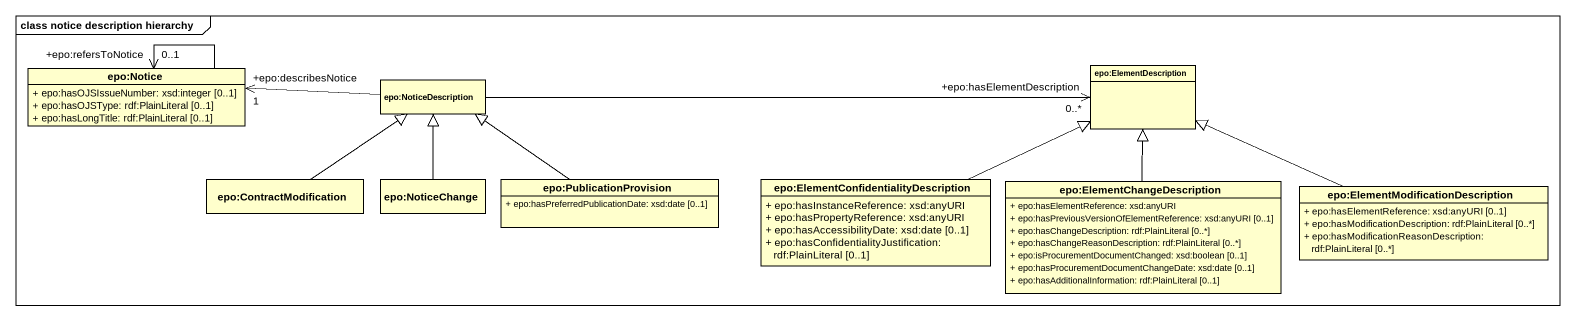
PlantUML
@startuml
mainframe class notice description hierarchy
hide circle
hide empty members
skinparam classAttributeIconSize 0
class "epo:Notice" as epo_Notice {
  + epo:hasOJSIssueNumber: xsd:integer [0..1]
  + epo:hasOJSType: rdf:PlainLiteral [0..1]
  + epo:hasLongTitle: rdf:PlainLiteral [0..1]
}
class "epo:NoticeDescription" as epo_NoticeDescription
class "epo:ElementDescription" as epo_ElementDescription
class "epo:ContractModification" as epo_ContractModification
class "epo:NoticeChange" as epo_NoticeChange
class "epo:PublicationProvision" as epo_PublicationProvision {
  + epo:hasPreferredPublicationDate: xsd:date [0..1]
}
class "epo:ElementConfidentialityDescription" as epo_ElementConfidentialityDe {
  + epo:hasInstanceReference: xsd:anyURI
  + epo:hasPropertyReference: xsd:anyURI
  + epo:hasAccessibilityDate: xsd:date [0..1]
  + epo:hasConfidentialityJustification: rdf:PlainLiteral [0..1]
}
class "epo:ElementChangeDescription" as epo_ElementChangeDescription {
  + epo:hasElementReference: xsd:anyURI
  + epo:hasPreviousVersionOfElementReference: xsd:anyURI [0..1]
  + epo:hasChangeDescription: rdf:PlainLiteral [0..*]
  + epo:hasChangeReasonDescription: rdf:PlainLiteral [0..*]
  + epo:isProcurementDocumentChanged: xsd:boolean [0..1]
  + epo:hasProcurementDocumentChangeDate: xsd:date [0..1]
  + epo:hasAdditionalInformation: rdf:PlainLiteral [0..1]
}
class "epo:ElementModificationDescription" as epo_ElementModificationDescr {
  + epo:hasElementReference: xsd:anyURI [0..1]
  + epo:hasModificationDescription: rdf:PlainLiteral [0..*]
  + epo:hasModificationReasonDescription: rdf:PlainLiteral [0..*]
}
epo_Notice --> "+epo:refersToNotice\n0..1" epo_Notice
epo_NoticeDescription -left-> "+epo:describesNotice\n1" epo_Notice
epo_NoticeDescription -right-> "+epo:hasElementDescription\n0..*" epo_ElementDescription
epo_ContractModification -up-|> epo_NoticeDescription
epo_NoticeChange -up-|> epo_NoticeDescription
epo_PublicationProvision -up-|> epo_NoticeDescription
epo_ElementConfidentialityDe -right-|> epo_ElementDescription
epo_ElementChangeDescription -up-|> epo_ElementDescription
epo_ElementModificationDescr -left-|> epo_ElementDescription
@enduml
